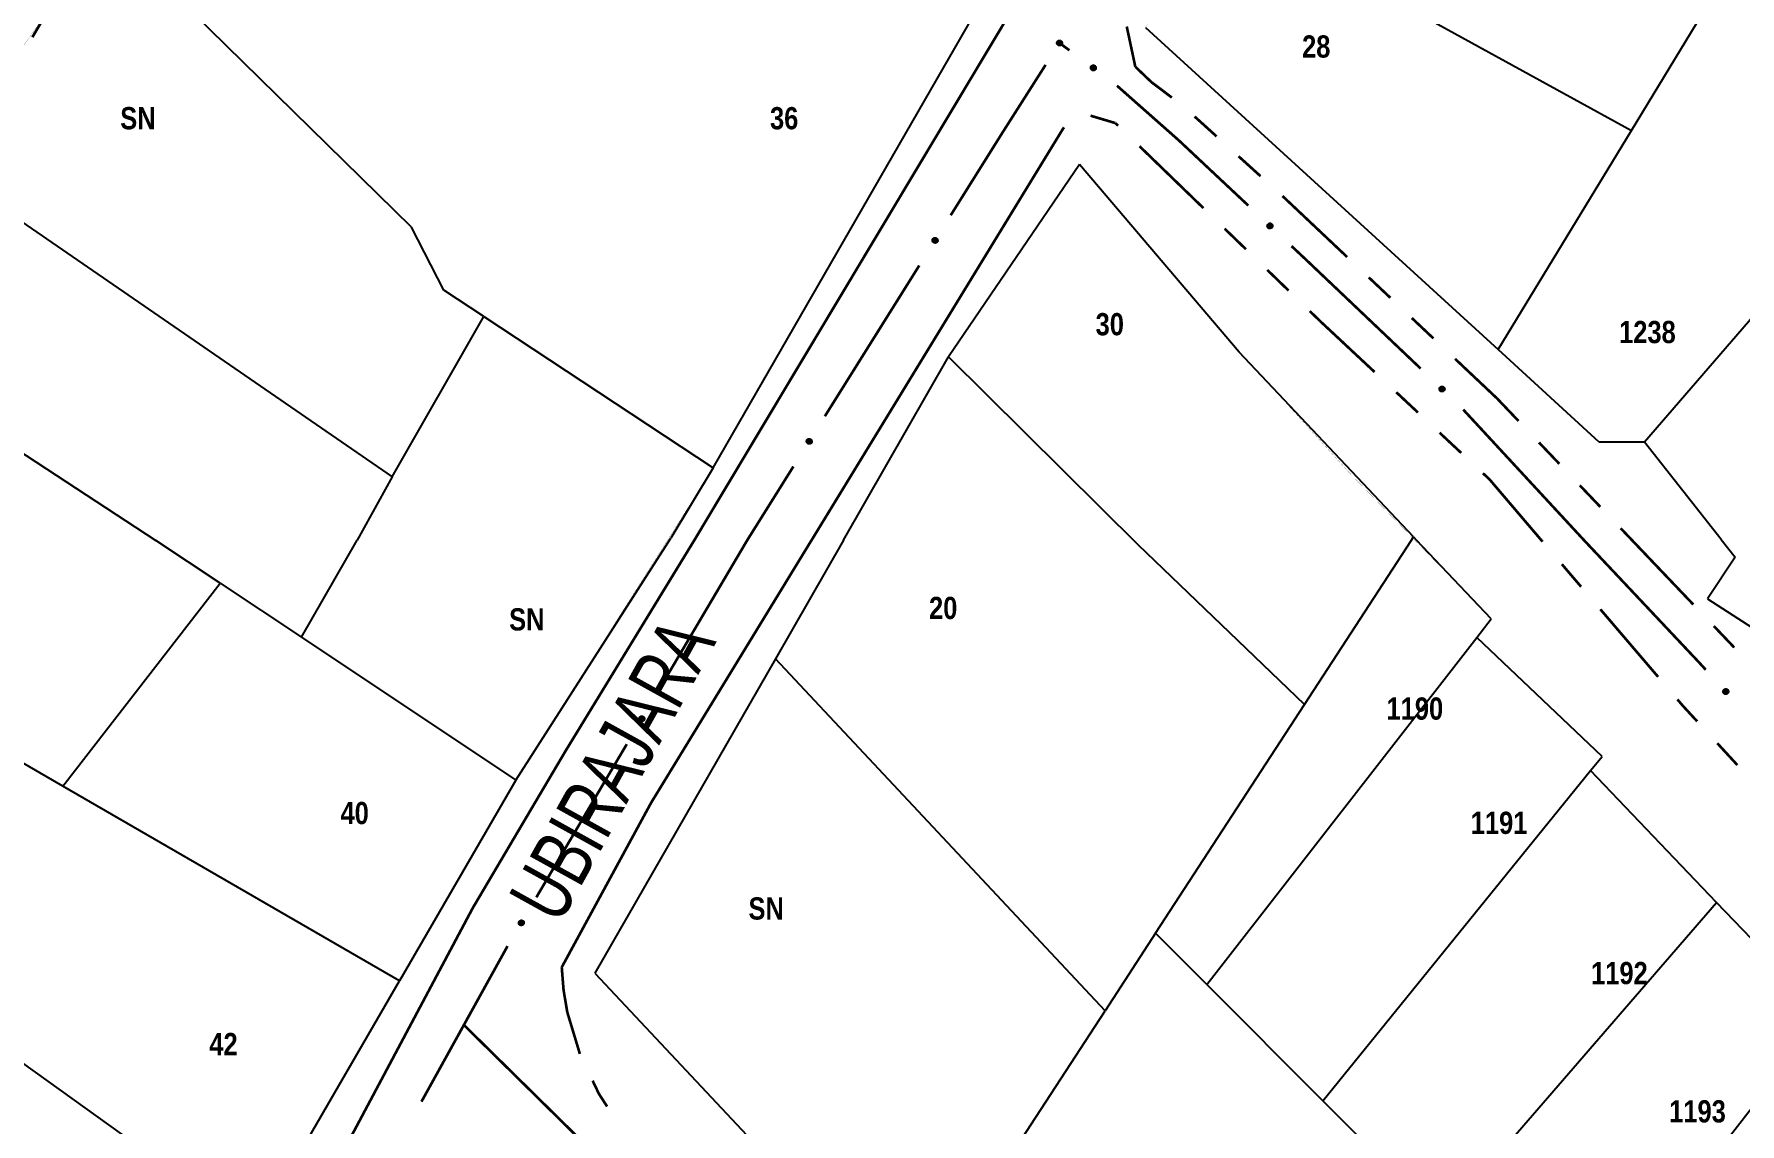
# Model space of a CAD drawing. Extents: x 201549 to 203722, y 4857623 to 4859778.
# Drawn here: x 202361.1 to 202476.2, y 4859439.1 to 4859512.6 of the extents above; entities that cross this region are included whole.
import ezdxf
from ezdxf.enums import TextEntityAlignment as Align

# ---------------------------------------------------------------- set-up
doc = ezdxf.new("R2010")
doc.units = 0
doc.header["$LTSCALE"] = 1.5
doc.header["$MEASUREMENT"] = 0
for name, color, linetype in [('CD-MALHA-LOTES', 40, 'CONTINUOUS'), ('HD-CURSO-PERENE', 170, 'CONTINUOUS'), ('RU-QUADRAS', 6, 'CONTINUOUS'), ('SV-EIXO-RUA-N-PAV', 6, 'CONTINUOUS'), ('SV-EIXO-RUA-PAV', 20, 'CONTINUOUS'), ('SV-RUA-NAO-PAV-S-GUIA-C-GUIA', 7, 'CONTINUOUS'), ('SV-RUA-PAVIM-S-GUIA-C-GUIA', 7, 'CONTINUOUS'), ('SV-TXT-RUA-PAV-S-GUIA-C-GUIA', 7, 'CONTINUOUS'), ('Th_NmrPort', 1, 'CONTINUOUS')]:
    doc.layers.add(name, color=color, linetype=linetype)
doc.styles.add('ARIAL', font='ARIAL.TTF')
doc.styles.get("Standard").update_dxf_attribs({"font": 'swisscbo.ttf'})

msp = doc.modelspace()

# ---------------------------------------------------------------- linework, layer by layer
at = {"layer": 'CD-MALHA-LOTES', "linetype": 'Continuous'}
for p, q in [((202386.53, 4859499.61), (202365.35, 4859520.4)), ((202441.86, 4859520.97), (202468.85, 4859506.14)), ((202406.89, 4859483.37), (202424.49, 4859513.92)), ((202468.85, 4859506.14), (202474, 4859514.61)), ((202436.06, 4859513.09), (202459.85, 4859491.35)), ((202490.41, 4859509.08), (202469.74, 4859485.1)), ((202459.85, 4859491.35), (202468.85, 4859506.14)), ((202354.74, 4859503.76), (202385.24, 4859482.76)), ((202431.6, 4859503.85), (202422.78, 4859490.87)), ((202442.39, 4859491.18), (202431.6, 4859503.85)), ((202388.73, 4859495.36), (202386.53, 4859499.61)), ((202391.41, 4859493.59), (202388.73, 4859495.36)), ((202346.9, 4859493.12), (202369.29, 4859478.48)), ((202385.24, 4859482.76), (202391.41, 4859493.59)), ((202391.41, 4859493.59), (202406.89, 4859483.37)), ((202415.69, 4859478.49), (202422.78, 4859490.87)), ((202422.78, 4859490.87), (202435.6, 4859478.16)), ((202454.15, 4859478.71), (202442.39, 4859491.18)), ((202466.68, 4859485.1), (202459.85, 4859491.35)), ((202469.74, 4859485.1), (202466.68, 4859485.1)), ((202474.91, 4859478.53), (202469.74, 4859485.1)), ((202385.24, 4859482.76), (202382.87, 4859478.5)), ((202406.89, 4859483.37), (202404.03, 4859478.62)), ((202373.63, 4859475.59), (202369.29, 4859478.48)), ((202379.12, 4859471.94), (202382.87, 4859478.5)), ((202393.58, 4859462.29), (202404.03, 4859478.62)), ((202415.69, 4859478.49), (202411.09, 4859470.48)), ((202446.8, 4859467.41), (202435.6, 4859478.16)), ((202446.8, 4859467.41), (202454.02, 4859478.5)), ((202454.02, 4859478.5), (202454.15, 4859478.71)), ((202454.15, 4859478.71), (202454.34, 4859478.5)), ((202459.39, 4859473.18), (202454.34, 4859478.5)), ((202474.91, 4859478.53), (202475.85, 4859477.34)), ((202475.85, 4859477.34), (202473.99, 4859474.54)), ((202363.01, 4859461.89), (202337.58, 4859476.6)), ((202363.01, 4859461.89), (202373.63, 4859475.59)), ((202373.63, 4859475.59), (202379.12, 4859471.94)), ((202473.99, 4859474.54), (202477.02, 4859472.58)), ((202458.41, 4859471.92), (202459.39, 4859473.18)), ((202379.12, 4859471.94), (202393.58, 4859462.29)), ((202440.21, 4859448.51), (202458.41, 4859471.92)), ((202466.87, 4859463.9), (202458.41, 4859471.92)), ((202411.09, 4859470.48), (202398.92, 4859449.28)), ((202433.34, 4859446.74), (202411.09, 4859470.48)), ((202436.75, 4859451.97), (202446.8, 4859467.41)), ((202329.78, 4859465.1), (202375.98, 4859431.95)), ((202448.04, 4859440.66), (202466.09, 4859462.94)), ((202466.09, 4859462.94), (202466.87, 4859463.9)), ((202474.6, 4859454.04), (202466.09, 4859462.94)), ((202385.73, 4859448.75), (202363.01, 4859461.89)), ((202393.58, 4859462.29), (202385.73, 4859448.75)), ((202456.06, 4859432.64), (202474.6, 4859454.04)), ((202481.85, 4859446.46), (202474.6, 4859454.04)), ((202436.75, 4859451.97), (202433.34, 4859446.74)), ((202440.21, 4859448.51), (202436.75, 4859451.97)), ((202398.92, 4859449.28), (202420.21, 4859426.58)), ((202375.98, 4859431.95), (202385.73, 4859448.75)), ((202440.21, 4859448.51), (202448.04, 4859440.66)), ((202420.21, 4859426.58), (202433.34, 4859446.74)), ((202464.5, 4859424.19), (202481.85, 4859446.46)), ((202456.06, 4859432.64), (202448.04, 4859440.66))]:
    msp.add_line(p, q, dxfattribs=at)
msp.add_point((202393.58, 4859462.29), dxfattribs=at)
at = {"layer": 'HD-CURSO-PERENE', "const_width": 0.18}
msp.add_lwpolyline([(202362.374277, 4859514.813205), (202360.958406, 4859512.433474)], dxfattribs=at)
at = {"layer": 'RU-QUADRAS', "linetype": 'Continuous'}
for points in [[(202436.06, 4859513.09, 0.01, 0.01, 0), (202441.02, 4859521.42, 0.01, 0.01, 0), (202441.86, 4859520.97, 0.01, 0.01, 0), (202468.84, 4859570.54, 0.01, 0.01, 0), (202499.09, 4859541.53, 0.01, 0.01, 0), (202498.36, 4859540.61, 0.01, 0.01, -0.0290950236), (202525.34, 4859513.79, 0.01, 0.01, 0), (202584.31, 4859447.92, 0.01, 0.01, 0), (202553.24, 4859396.93, 0.01, 0.01, 0), (202488.43, 4859464.65, 0.01, 0.01, 0), (202479.38, 4859474.86, 0.01, 0.01, 0), (202477.02, 4859472.58, 0.01, 0.01, 0), (202473.99, 4859474.54, 0.01, 0.01, 0), (202475.85, 4859477.34, 0.01, 0.01, 0), (202469.74, 4859485.1, 0.01, 0.01, 0), (202466.68, 4859485.1, 0.01, 0.01, 0)], [(202398.92, 4859449.28, 0.01, 0.01, 0), (202422.78, 4859490.87, 0.01, 0.01, 0), (202431.6, 4859503.85, 0.01, 0.01, 0.025706591), (202459.39, 4859473.18, 0.01, 0.01, 0), (202458.41, 4859471.92, 0.01, 0.01, 0), (202466.87, 4859463.9, 0.01, 0.01, 0), (202466.09, 4859462.94, 0.01, 0.01, -0.0087187584), (202520.78, 4859404.57, 0.01, 0.01, 0), (202522.82, 4859406.83, 0.01, 0.01, 0), (202525.95, 4859403.58, 0.01, 0.01, 0), (202522.53, 4859399.73, 0.01, 0.01, 0), (202542.98, 4859379.07, 0.01, 0.01, 0), (202513.69, 4859325.42, 0.01, 0.01, 0.0056296423)]]:
    msp.add_lwpolyline(points, format="xyseb", close=True, dxfattribs=at)
msp.add_lwpolyline([(202354.74, 4859503.76, 0.01, 0.01, 0), (202361.91, 4859514.08, 0.01, 0.01, 0), (202365.52, 4859520.69, 0.01, 0.01, 0), (202372.26, 4859529.81, 0.01, 0.01, -0.0525661612), (202379.32, 4859536.42, 0.01, 0.01, 0), (202383.4, 4859541.77, 0.01, 0.01, 0), (202424.49, 4859513.92, 0.01, 0.01, 0), (202406.89, 4859483.37, 0.01, 0.01, 0), (202393.58, 4859462.29, 0.01, 0.01, 0), (202366.34, 4859415.34, 0.01, 0.01, 0), (202357.44, 4859399.1, 0.01, 0.01, 0)], format="xyseb", dxfattribs=at)
at = {"layer": 'SV-EIXO-RUA-N-PAV', "const_width": 0.18}
for points in [[(202430.931377, 4859511.548522), (202430.26, 4859512.04)], [(202438.28, 4859505.5), (202434.139028, 4859509.160996)], [(202438.624798, 4859505.176576), (202438.28, 4859505.5)], [(202443.000903, 4859501.071738), (202438.624798, 4859505.176576)], [(202446.83, 4859497.48), (202445.918307, 4859498.335179)], [(202447.373798, 4859496.963497), (202446.83, 4859497.48)], [(202454.624491, 4859490.076738), (202447.373798, 4859496.963497)], [(202465.65, 4859478.49), (202457.503442, 4859487.300993)], [(202465.65, 4859478.49), (202473.189207, 4859470.479984)], [(202473.189207, 4859470.479984), (202473.399412, 4859470.256652)], [(202473.399412, 4859470.256652), (202473.867355, 4859469.745088)], [(202393.019494, 4859451.098744), (202390.115126, 4859445.84854)], [(202390.073874, 4859445.773969), (202387.210757, 4859440.598336)], [(202390.115126, 4859445.84854), (202390.073874, 4859445.773969)], [(202390.073874, 4859445.773969), (202398.623025, 4859437.353042)]]:
    msp.add_lwpolyline(points, dxfattribs=at)
at = {"layer": 'SV-EIXO-RUA-N-PAV'}
for points in [[(202432.596092, 4859510.193454), (202432.547869, 4859510.185292), (202432.504755, 4859510.188139), (202432.469479, 4859510.200863), (202432.441239, 4859510.220235), (202432.41458, 4859510.243307), (202432.392834, 4859510.272499), (202432.375875, 4859510.310245), (202432.367349, 4859510.358562), (202432.373167, 4859510.402536), (202432.383791, 4859510.437787), (202432.402296, 4859510.468398), (202432.425144, 4859510.493921), (202432.456213, 4859510.515506), (202432.494633, 4859510.532319), (202432.543425, 4859510.539717), (202432.585673, 4859510.536636), (202432.619471, 4859510.523433), (202432.650126, 4859510.504635), (202432.677061, 4859510.480754), (202432.698242, 4859510.451975), (202432.7151, 4859510.413262), (202432.721764, 4859510.365008), (202432.719172, 4859510.322835), (202432.706447, 4859510.288861), (202432.687261, 4859510.259097), (202432.664445, 4859510.232077), (202432.63601, 4859510.208996), (202432.596092, 4859510.193454)], [(202444.489088, 4859499.524873), (202444.440232, 4859499.522617), (202444.397781, 4859499.530669), (202444.364308, 4859499.547575), (202444.338624, 4859499.570227), (202444.314958, 4859499.596361), (202444.296911, 4859499.627974), (202444.284652, 4859499.667497), (202444.282045, 4859499.716491), (202444.293151, 4859499.759435), (202444.30797, 4859499.793139), (202444.330049, 4859499.821281), (202444.355822, 4859499.843846), (202444.389279, 4859499.861506), (202444.429453, 4859499.873538), (202444.478782, 4859499.874967), (202444.520345, 4859499.866788), (202444.552293, 4859499.849585), (202444.580444, 4859499.82721), (202444.604286, 4859499.80024), (202444.621822, 4859499.769106), (202444.633863, 4859499.728635), (202444.634628, 4859499.679929), (202444.626944, 4859499.638381), (202444.610195, 4859499.6062), (202444.587542, 4859499.578981), (202444.561619, 4859499.554926), (202444.530596, 4859499.535462), (202444.489088, 4859499.524873)], [(202456.102998, 4859488.520621), (202456.054129, 4859488.51867), (202456.011729, 4859488.526986), (202455.978362, 4859488.544101), (202455.952819, 4859488.566913), (202455.929317, 4859488.593194), (202455.911467, 4859488.624918), (202455.899456, 4859488.664517), (202455.897155, 4859488.713526), (202455.908528, 4859488.756401), (202455.923557, 4859488.790012), (202455.945811, 4859488.818015), (202455.971724, 4859488.840419), (202456.005291, 4859488.85787), (202456.045539, 4859488.869651), (202456.094876, 4859488.870772), (202456.136388, 4859488.862334), (202456.168227, 4859488.844933), (202456.196238, 4859488.822382), (202456.219911, 4859488.795264), (202456.237253, 4859488.764021), (202456.249041, 4859488.723476), (202456.249503, 4859488.674766), (202456.24156, 4859488.633267), (202456.22461, 4859488.601191), (202456.201788, 4859488.574114), (202456.175715, 4859488.550221), (202456.144572, 4859488.53095), (202456.102998, 4859488.520621)], [(202475.201497, 4859468.449671), (202475.250383, 4859468.448188), (202475.292095, 4859468.436916), (202475.324179, 4859468.417502), (202475.348057, 4859468.392954), (202475.369657, 4859468.365088), (202475.385236, 4859468.332189), (202475.394438, 4859468.291845), (202475.393294, 4859468.242795), (202475.37894, 4859468.200824), (202475.361589, 4859468.168351), (202475.337425, 4859468.141978), (202475.310003, 4859468.121449), (202475.275294, 4859468.106396), (202475.234318, 4859468.09747), (202475.185025, 4859468.099814), (202475.144207, 4859468.111144), (202475.113668, 4859468.130737), (202475.087308, 4859468.155198), (202475.065597, 4859468.183911), (202475.050491, 4859468.216294), (202475.041577, 4859468.257567), (202475.044535, 4859468.306189), (202475.055372, 4859468.347028), (202475.074531, 4859468.377835), (202475.099197, 4859468.403244), (202475.126882, 4859468.425248), (202475.159301, 4859468.442285), (202475.201497, 4859468.449671)]]:
    msp.add_lwpolyline(points, close=True, dxfattribs=at)
for points in [[(202432.63601, 4859510.208996), (202432.367349, 4859510.358562)], [(202432.664445, 4859510.232077), (202432.373167, 4859510.402536)], [(202432.646494, 4859510.223444), (202432.373696, 4859510.377486)], [(202432.616435, 4859510.203172), (202432.375567, 4859510.33384)], [(202432.596092, 4859510.193454), (202432.375875, 4859510.310245)], [(202432.67215, 4859510.24694), (202432.38144, 4859510.415784)], [(202432.687261, 4859510.259097), (202432.383791, 4859510.437787)], [(202432.569644, 4859510.190076), (202432.390571, 4859510.287344)], [(202432.547869, 4859510.185292), (202432.392834, 4859510.272499)], [(202432.695013, 4859510.275862), (202432.396006, 4859510.454163)], [(202432.706447, 4859510.288861), (202432.402296, 4859510.468398)], [(202432.523285, 4859510.186809), (202432.411433, 4859510.25347)], [(202432.504755, 4859510.188139), (202432.41458, 4859510.243307)], [(202432.710464, 4859510.308519), (202432.416451, 4859510.479781)], [(202432.719172, 4859510.322835), (202432.425144, 4859510.493921)], [(202432.719309, 4859510.346012), (202432.445115, 4859510.502766)], [(202432.721764, 4859510.365008), (202432.456213, 4859510.515506)], [(202432.71443, 4859510.390169), (202432.478182, 4859510.522527)], [(202432.7151, 4859510.413262), (202432.494633, 4859510.532319)], [(202432.700822, 4859510.433952), (202432.525563, 4859510.53181)], [(202432.698242, 4859510.451975), (202432.543425, 4859510.539717)], [(202432.683774, 4859510.468415), (202432.570015, 4859510.534781)], [(202432.677061, 4859510.480754), (202432.585673, 4859510.536636)], [(202444.530596, 4859499.535462), (202444.282045, 4859499.716491)], [(202444.510459, 4859499.532054), (202444.287206, 4859499.690955)], [(202444.542754, 4859499.548533), (202444.29064, 4859499.734506)], [(202444.561619, 4859499.554926), (202444.293151, 4859499.759435)], [(202444.571069, 4859499.568746), (202444.302969, 4859499.771583)], [(202444.587542, 4859499.578981), (202444.30797, 4859499.793139)], [(202444.597269, 4859499.594683), (202444.32208, 4859499.807913)], [(202444.610195, 4859499.6062), (202444.330049, 4859499.821281)], [(202444.616565, 4859499.625226), (202444.345479, 4859499.830865)], [(202444.626944, 4859499.638381), (202444.355822, 4859499.843846)], [(202444.629889, 4859499.661371), (202444.376718, 4859499.850205)], [(202444.634628, 4859499.679929), (202444.389279, 4859499.861506)], [(202444.630399, 4859499.705793), (202444.411937, 4859499.865812)], [(202444.633863, 4859499.728635), (202444.429453, 4859499.873538)], [(202444.622198, 4859499.750903), (202444.460093, 4859499.869283)], [(202444.621822, 4859499.769106), (202444.478782, 4859499.874967)], [(202444.609454, 4859499.787179), (202444.504578, 4859499.866845)], [(202444.604286, 4859499.80024), (202444.520345, 4859499.866788)], [(202444.489088, 4859499.524873), (202444.284652, 4859499.667497)], [(202444.462426, 4859499.524726), (202444.296464, 4859499.642983)], [(202444.440232, 4859499.522617), (202444.296911, 4859499.627974)], [(202444.416013, 4859499.527103), (202444.313066, 4859499.60683)], [(202444.397781, 4859499.530669), (202444.314958, 4859499.596361)], [(202456.144572, 4859488.53095), (202455.897155, 4859488.713526)], [(202456.102998, 4859488.520621), (202455.899456, 4859488.664517)], [(202456.124414, 4859488.527669), (202455.902156, 4859488.687959)], [(202456.156811, 4859488.543946), (202455.905862, 4859488.731487)], [(202456.175715, 4859488.550221), (202455.908528, 4859488.756401)], [(202456.076336, 4859488.52064), (202455.911114, 4859488.63993)], [(202456.054129, 4859488.51867), (202455.911467, 4859488.624918)], [(202456.185251, 4859488.563981), (202455.918422, 4859488.768487)], [(202456.201788, 4859488.574114), (202455.923557, 4859488.790012)], [(202456.029938, 4859488.523306), (202455.92749, 4859488.603675)], [(202456.011729, 4859488.526986), (202455.929317, 4859488.593194)], [(202456.211612, 4859488.589755), (202455.937758, 4859488.804697)], [(202456.22461, 4859488.601191), (202455.945811, 4859488.818015)], [(202456.231098, 4859488.620177), (202455.961301, 4859488.827502)], [(202456.24156, 4859488.633267), (202455.971724, 4859488.840419)], [(202456.244647, 4859488.656238), (202455.992659, 4859488.846648)], [(202456.249503, 4859488.674766), (202456.005291, 4859488.85787)], [(202456.245434, 4859488.700656), (202456.027975, 4859488.862035)], [(202456.249041, 4859488.723476), (202456.045539, 4859488.869651)], [(202456.237516, 4859488.745816), (202456.076152, 4859488.865205)], [(202456.237253, 4859488.764021), (202456.094876, 4859488.870772)], [(202456.224998, 4859488.782171), (202456.120621, 4859488.862489)], [(202456.219911, 4859488.795264), (202456.136388, 4859488.862334)], [(202475.041577, 4859468.257567), (202475.234318, 4859468.09747)], [(202475.044535, 4859468.306189), (202475.275294, 4859468.106396)], [(202475.046777, 4859468.280077), (202475.252374, 4859468.103834)], [(202475.050491, 4859468.216294), (202475.185025, 4859468.099814)], [(202475.050679, 4859468.324331), (202475.288682, 4859468.116704)], [(202475.051507, 4859468.234473), (202475.204093, 4859468.104052)], [(202475.055372, 4859468.347028), (202475.310003, 4859468.121449)], [(202475.061442, 4859468.197329), (202475.159925, 4859468.109883)], [(202475.065597, 4859468.183911), (202475.144207, 4859468.111144)], [(202475.066726, 4859468.359351), (202475.321307, 4859468.133602)], [(202475.074531, 4859468.377835), (202475.337425, 4859468.141978)], [(202475.088299, 4859468.388331), (202475.346392, 4859468.154699)], [(202475.099197, 4859468.403244), (202475.361589, 4859468.168351)], [(202475.116404, 4859468.412191), (202475.368222, 4859468.189462)], [(202475.126882, 4859468.425248), (202475.37894, 4859468.200824)], [(202475.14618, 4859468.430181), (202475.383348, 4859468.225489)], [(202475.159301, 4859468.442285), (202475.393294, 4859468.242795)], [(202475.17964, 4859468.444144), (202475.3901, 4859468.26865)], [(202475.201497, 4859468.449671), (202475.394438, 4859468.291845)], [(202475.228093, 4859468.447781), (202475.384535, 4859468.317189)], [(202475.250383, 4859468.448188), (202475.385236, 4859468.332189)], [(202475.274189, 4859468.441865), (202475.370743, 4859468.354505)], [(202475.292095, 4859468.436916), (202475.369657, 4859468.365088)]]:
    msp.add_lwpolyline(points, dxfattribs=at)
at = {"layer": 'SV-EIXO-RUA-PAV'}
for points in [[(202430.430003, 4859512.102136), (202430.441293, 4859512.054549), (202430.441265, 4859512.011341), (202430.43087, 4859511.97531), (202430.413382, 4859511.945866), (202430.392098, 4859511.917759), (202430.364387, 4859511.894155), (202430.327827, 4859511.874769), (202430.28017, 4859511.863109), (202430.23591, 4859511.866046), (202430.20004, 4859511.874348), (202430.168288, 4859511.890816), (202430.141329, 4859511.91195), (202430.117762, 4859511.941545), (202430.098479, 4859511.978786), (202430.087914, 4859512.026991), (202430.088231, 4859512.06935), (202430.099201, 4859512.103937), (202430.115959, 4859512.135754), (202430.138032, 4859512.164189), (202430.165368, 4859512.187203), (202430.202898, 4859512.20655), (202430.250615, 4859512.216348), (202430.292867, 4859512.216514), (202430.327599, 4859512.206032), (202430.358551, 4859512.188829), (202430.387003, 4859512.167824), (202430.41189, 4859512.140956), (202430.430003, 4859512.102136)], [(202422.029569, 4859498.784129), (202422.041203, 4859498.736625), (202422.041488, 4859498.693418), (202422.031354, 4859498.657313), (202422.014079, 4859498.627743), (202421.992999, 4859498.599482), (202421.96546, 4859498.575678), (202421.929042, 4859498.556028), (202421.88147, 4859498.544023), (202421.83719, 4859498.54664), (202421.801261, 4859498.554682), (202421.76939, 4859498.570919), (202421.742279, 4859498.591857), (202421.718499, 4859498.621281), (202421.698947, 4859498.658382), (202421.688033, 4859498.706509), (202421.688043, 4859498.74887), (202421.698763, 4859498.783535), (202421.71529, 4859498.815473), (202421.737157, 4859498.844067), (202421.764325, 4859498.867278), (202421.801715, 4859498.886896), (202421.849359, 4859498.897039), (202421.891609, 4859498.897511), (202421.926415, 4859498.887281), (202421.957492, 4859498.870302), (202421.986094, 4859498.849504), (202422.011175, 4859498.822816), (202422.029569, 4859498.784129)], [(202413.538957, 4859485.222805), (202413.550592, 4859485.1753), (202413.550877, 4859485.132093), (202413.540743, 4859485.095988), (202413.523468, 4859485.066418), (202413.502388, 4859485.038157), (202413.474849, 4859485.014353), (202413.438431, 4859484.994704), (202413.390859, 4859484.982699), (202413.346579, 4859484.985315), (202413.31065, 4859484.993357), (202413.278779, 4859485.009595), (202413.251668, 4859485.030533), (202413.227888, 4859485.059957), (202413.208336, 4859485.097057), (202413.197421, 4859485.145185), (202413.197432, 4859485.187545), (202413.208152, 4859485.222211), (202413.224679, 4859485.254148), (202413.246546, 4859485.282742), (202413.273713, 4859485.305953), (202413.311103, 4859485.325572), (202413.358748, 4859485.335715), (202413.400997, 4859485.336186), (202413.435804, 4859485.325956), (202413.46688, 4859485.308977), (202413.495483, 4859485.288179), (202413.520564, 4859485.261492), (202413.538957, 4859485.222805)], [(202402.24927, 4859466.512629), (202402.262134, 4859466.465443), (202402.263541, 4859466.422258), (202402.254348, 4859466.385902), (202402.237847, 4859466.355894), (202402.217508, 4859466.327094), (202402.190597, 4859466.302583), (202402.154701, 4859466.281995), (202402.107458, 4859466.268758), (202402.063124, 4859466.270224), (202402.026999, 4859466.277329), (202401.994717, 4859466.292734), (202401.967071, 4859466.312961), (202401.942535, 4859466.341757), (202401.922025, 4859466.378337), (202401.909865, 4859466.426165), (202401.908775, 4859466.468512), (202401.918591, 4859466.503443), (202401.934283, 4859466.535799), (202401.9554, 4859466.564952), (202401.981955, 4859466.588861), (202402.018823, 4859466.609444), (202402.066188, 4859466.620821), (202402.108411, 4859466.62239), (202402.143472, 4859466.613067), (202402.174979, 4859466.596901), (202402.204112, 4859466.576853), (202402.229877, 4859466.550826), (202402.24927, 4859466.512629)], [(202394.113754, 4859452.735351), (202394.126619, 4859452.688165), (202394.128026, 4859452.64498), (202394.118833, 4859452.608624), (202394.102332, 4859452.578615), (202394.081993, 4859452.549816), (202394.055081, 4859452.525305), (202394.019186, 4859452.504717), (202393.971942, 4859452.49148), (202393.927609, 4859452.492946), (202393.891484, 4859452.500051), (202393.859202, 4859452.515456), (202393.831556, 4859452.535683), (202393.807019, 4859452.564479), (202393.78651, 4859452.601059), (202393.77435, 4859452.648887), (202393.77326, 4859452.691233), (202393.783076, 4859452.726165), (202393.798768, 4859452.758521), (202393.819884, 4859452.787674), (202393.84644, 4859452.811582), (202393.883308, 4859452.832166), (202393.930673, 4859452.843543), (202393.972896, 4859452.845111), (202394.007956, 4859452.835789), (202394.039463, 4859452.819623), (202394.068597, 4859452.799575), (202394.094362, 4859452.773548), (202394.113754, 4859452.735351)]]:
    msp.add_lwpolyline(points, close=True, dxfattribs=at)
for points in [[(202430.165368, 4859512.187203), (202430.087914, 4859512.026991)], [(202430.138032, 4859512.164189), (202430.088231, 4859512.06935)], [(202430.149906, 4859512.171693), (202430.091104, 4859512.053846)], [(202430.183184, 4859512.190953), (202430.096969, 4859512.009683)], [(202430.202898, 4859512.20655), (202430.098479, 4859511.978786)], [(202430.225986, 4859512.207388), (202430.109323, 4859511.963009)], [(202430.250615, 4859512.216348), (202430.117762, 4859511.941545)], [(202430.269731, 4859512.215138), (202430.131199, 4859511.931301)], [(202430.292867, 4859512.216514), (202430.141329, 4859511.91195)], [(202430.307721, 4859512.208758), (202430.156005, 4859511.904198)], [(202430.327599, 4859512.206032), (202430.168288, 4859511.890816)], [(202430.341316, 4859512.19547), (202430.182903, 4859511.885468)], [(202430.358551, 4859512.188829), (202430.20004, 4859511.874348)], [(202430.371668, 4859512.174543), (202430.22215, 4859511.873437)], [(202430.387003, 4859512.167824), (202430.23591, 4859511.866046)], [(202430.396788, 4859512.150475), (202430.260872, 4859511.868208)], [(202430.41189, 4859512.140956), (202430.28017, 4859511.863109)], [(202430.418978, 4859512.121802), (202430.304303, 4859511.872922)], [(202430.430003, 4859512.102136), (202430.327827, 4859511.874769)], [(202430.435099, 4859512.075965), (202430.349721, 4859511.890928)], [(202430.441293, 4859512.054549), (202430.364387, 4859511.894155)], [(202430.441383, 4859512.029918), (202430.382162, 4859511.913955)], [(202430.441265, 4859512.011341), (202430.392098, 4859511.917759)], [(202421.764325, 4859498.867278), (202421.688033, 4859498.706509)], [(202421.737157, 4859498.844067), (202421.688043, 4859498.74887)], [(202421.748976, 4859498.851656), (202421.691028, 4859498.733387)], [(202421.782114, 4859498.871157), (202421.697213, 4859498.689267)], [(202421.801715, 4859498.886896), (202421.698947, 4859498.658382)], [(202421.824796, 4859498.887902), (202421.709905, 4859498.642684)], [(202421.849359, 4859498.897039), (202421.718499, 4859498.621281)], [(202421.868483, 4859498.895967), (202421.73201, 4859498.611135)], [(202421.891609, 4859498.897511), (202421.742279, 4859498.591857)], [(202421.906518, 4859498.889862), (202421.757011, 4859498.584212)], [(202421.926415, 4859498.887281), (202421.76939, 4859498.570919)], [(202421.940209, 4859498.876818), (202421.784044, 4859498.565677)], [(202421.957492, 4859498.870302), (202421.801261, 4859498.554682)], [(202421.970712, 4859498.856111), (202421.823377, 4859498.553931)], [(202421.986094, 4859498.849504), (202421.83719, 4859498.54664)], [(202421.996005, 4859498.832226), (202421.862136, 4859498.548983)], [(202422.011175, 4859498.822816), (202421.88147, 4859498.544023)], [(202422.018401, 4859498.803714), (202421.905532, 4859498.554011)], [(202422.029569, 4859498.784129), (202421.929042, 4859498.556028)], [(202422.034855, 4859498.757996), (202421.950818, 4859498.572345)], [(202422.041203, 4859498.736625), (202421.96546, 4859498.575678)], [(202422.041472, 4859498.711995), (202421.983091, 4859498.595606)], [(202422.041488, 4859498.693418), (202421.992999, 4859498.599482)], [(202413.273713, 4859485.305953), (202413.197421, 4859485.145185)], [(202413.246546, 4859485.282742), (202413.197432, 4859485.187545)], [(202413.258365, 4859485.290332), (202413.200417, 4859485.172063)], [(202413.291503, 4859485.309832), (202413.206602, 4859485.127943)], [(202413.311103, 4859485.325572), (202413.208336, 4859485.097057)], [(202413.334184, 4859485.326577), (202413.219293, 4859485.081359)], [(202413.358748, 4859485.335715), (202413.227888, 4859485.059957)], [(202413.377872, 4859485.334643), (202413.241399, 4859485.04981)], [(202413.400997, 4859485.336186), (202413.251668, 4859485.030533)], [(202413.415907, 4859485.328538), (202413.2664, 4859485.022888)], [(202413.435804, 4859485.325956), (202413.278779, 4859485.009595)], [(202413.449598, 4859485.315494), (202413.293433, 4859485.004353)], [(202413.46688, 4859485.308977), (202413.31065, 4859484.993357)], [(202413.4801, 4859485.294787), (202413.332766, 4859484.992606)], [(202413.495483, 4859485.288179), (202413.346579, 4859484.985315)], [(202413.505394, 4859485.270901), (202413.371525, 4859484.987658)], [(202413.520564, 4859485.261492), (202413.390859, 4859484.982699)], [(202413.52779, 4859485.24239), (202413.414921, 4859484.992687)], [(202413.538957, 4859485.222805), (202413.438431, 4859484.994704)], [(202413.544243, 4859485.196671), (202413.460207, 4859485.01102)], [(202413.550592, 4859485.1753), (202413.474849, 4859485.014353)], [(202413.550861, 4859485.150671), (202413.49248, 4859485.034282)], [(202413.550877, 4859485.132093), (202413.502388, 4859485.038157)], [(202401.9554, 4859466.564952), (202401.908775, 4859466.468512)], [(202401.981955, 4859466.588861), (202401.909865, 4859466.426165)], [(202401.967018, 4859466.572846), (202401.912161, 4859466.453112)], [(202401.999638, 4859466.593201), (202401.91949, 4859466.409167)], [(202402.018823, 4859466.609444), (202401.922025, 4859466.378337)], [(202402.04187, 4859466.611048), (202401.933387, 4859466.362929)], [(202402.066188, 4859466.620821), (202401.942535, 4859466.341757)], [(202402.085333, 4859466.620246), (202401.956304, 4859466.331965)], [(202402.108411, 4859466.62239), (202401.967071, 4859466.312961)], [(202402.123514, 4859466.615131), (202401.981997, 4859466.305701)], [(202402.143472, 4859466.613067), (202401.994717, 4859466.292734)], [(202402.157533, 4859466.602967), (202402.009502, 4859466.287874)], [(202402.174979, 4859466.596901), (202402.026999, 4859466.277329)], [(202402.188563, 4859466.583059), (202402.049126, 4859466.277153)], [(202402.204112, 4859466.576853), (202402.063124, 4859466.270224)], [(202402.214468, 4859466.559838), (202402.088001, 4859466.273214)], [(202402.229877, 4859466.550826), (202402.107458, 4859466.268758)], [(202402.237597, 4859466.531918), (202402.131252, 4859466.279367)], [(202402.24927, 4859466.512629), (202402.154701, 4859466.281995)], [(202402.255232, 4859466.486642), (202402.176047, 4859466.298871)], [(202402.262134, 4859466.465443), (202402.190597, 4859466.302583)], [(202402.263042, 4859466.440829), (202402.207704, 4859466.322963)], [(202402.263541, 4859466.422258), (202402.217508, 4859466.327094)], [(202393.819884, 4859452.787674), (202393.77326, 4859452.691233)], [(202393.84644, 4859452.811582), (202393.77435, 4859452.648887)], [(202393.831503, 4859452.795568), (202393.776646, 4859452.675833)], [(202393.864123, 4859452.815922), (202393.783975, 4859452.631889)], [(202393.883308, 4859452.832166), (202393.78651, 4859452.601059)], [(202393.906355, 4859452.83377), (202393.797872, 4859452.585651)], [(202393.930673, 4859452.843543), (202393.807019, 4859452.564479)], [(202393.949818, 4859452.842968), (202393.820789, 4859452.554687)], [(202393.972896, 4859452.845111), (202393.831556, 4859452.535683)], [(202393.987999, 4859452.837853), (202393.846481, 4859452.528423)], [(202394.007956, 4859452.835789), (202393.859202, 4859452.515456)], [(202394.022017, 4859452.825688), (202393.873987, 4859452.510596)], [(202394.039463, 4859452.819623), (202393.891484, 4859452.500051)], [(202394.053048, 4859452.80578), (202393.913611, 4859452.499875)], [(202394.068597, 4859452.799575), (202393.927609, 4859452.492946)], [(202394.078953, 4859452.78256), (202393.952486, 4859452.495936)], [(202394.094362, 4859452.773548), (202393.971942, 4859452.49148)], [(202394.102082, 4859452.75464), (202393.995736, 4859452.502089)], [(202394.113754, 4859452.735351), (202394.019186, 4859452.504717)], [(202394.119717, 4859452.709364), (202394.040531, 4859452.521593)], [(202394.126619, 4859452.688165), (202394.055081, 4859452.525305)], [(202394.127527, 4859452.663551), (202394.072189, 4859452.545685)], [(202394.128026, 4859452.64498), (202394.081993, 4859452.549816)]]:
    msp.add_lwpolyline(points, dxfattribs=at)
at = {"layer": 'SV-EIXO-RUA-PAV', "const_width": 0.18}
for points in [[(202429.322289, 4859510.566105), (202426.638365, 4859506.347509)], [(202426.43, 4859506.02), (202422.921347, 4859500.415929)], [(202426.638365, 4859506.347509), (202426.43, 4859506.02)], [(202420.798694, 4859497.025598), (202414.430735, 4859486.854605)], [(202412.308083, 4859483.464274), (202409.654767, 4859479.22636)], [(202409.654767, 4859479.22636), (202409.2, 4859478.5)], [(202409.2, 4859478.5), (202403.098364, 4859468.167041)], [(202401.064485, 4859464.722722), (202394.962848, 4859454.389763)]]:
    msp.add_lwpolyline(points, dxfattribs=at)
at = {"layer": 'SV-RUA-NAO-PAV-S-GUIA-C-GUIA', "const_width": 0.18}
for points in [[(202434.8, 4859513.15), (202435.216485, 4859511.193846)], [(202435.216485, 4859511.193846), (202435.377045, 4859510.439727)], [(202435.377045, 4859510.439727), (202436.265685, 4859509.590783)], [(202436.265685, 4859509.590783), (202436.47974, 4859509.38629)], [(202436.47974, 4859509.38629), (202437.042511, 4859508.963377)], [(202437.042511, 4859508.963377), (202437.770313, 4859508.416447)], [(202437.770313, 4859508.416447), (202437.840319, 4859508.360524)], [(202434.028004, 4859506.638606), (202432.357374, 4859507.136596)], [(202434.214028, 4859506.461677), (202434.028004, 4859506.638606)], [(202439.376344, 4859507.080964), (202440.85947, 4859505.739198)], [(202430.569642, 4859506.347643), (202430.52, 4859506.29)], [(202439.968256, 4859500.903966), (202435.658498, 4859505.07841)], [(202442.342597, 4859504.397432), (202443.825723, 4859503.055666)], [(202445.308298, 4859501.713303), (202449.672546, 4859497.59586)], [(202442.841428, 4859498.121003), (202441.404842, 4859499.512484)], [(202445.7146, 4859495.33804), (202444.278014, 4859496.729521)], [(202451.127296, 4859496.223379), (202452.582045, 4859494.850898)], [(202447.86, 4859493.26), (202447.151187, 4859493.946559)], [(202447.869644, 4859493.25099), (202447.86, 4859493.26)], [(202451.523216, 4859489.837574), (202447.869644, 4859493.25099)], [(202454.036795, 4859493.478417), (202455.491544, 4859492.105936)], [(202456.946294, 4859490.733455), (202459.128418, 4859488.674734)], [(202454.446073, 4859487.106841), (202452.984645, 4859488.472208)], [(202459.128418, 4859488.674734), (202459.78, 4859488.06)], [(202459.78, 4859488.06), (202461.230815, 4859486.535928)], [(202457.368931, 4859484.376108), (202455.907502, 4859485.741475)], [(202462.609785, 4859485.087328), (202463.988755, 4859483.638728)], [(202459.27, 4859482.6), (202458.83036, 4859483.010742)], [(202459.528264, 4859482.296724), (202459.27, 4859482.6)], [(202462.77, 4859478.49), (202459.528264, 4859482.296724)], [(202465.367725, 4859482.190129), (202466.746695, 4859480.741529)], [(202468.125665, 4859479.292929), (202468.81515, 4859478.568629)], [(202462.856099, 4859478.389233), (202462.77, 4859478.49)], [(202468.81515, 4859478.568629), (202468.89, 4859478.49)], [(202468.89, 4859478.49), (202473.028054, 4859474.145289)], [(202465.454521, 4859475.348147), (202464.15531, 4859476.86869)], [(202470.651364, 4859469.265975), (202466.753732, 4859473.827604)], [(202474.407405, 4859472.697052), (202475.09708, 4859471.972934)], [(202475.09708, 4859471.972934), (202475.686119, 4859471.354479)], [(202475.686119, 4859471.354479), (202475.784791, 4859471.246978)], [(202472.314433, 4859467.319588), (202471.950575, 4859467.745432)], [(202472.612256, 4859466.995868), (202472.314433, 4859467.319588)], [(202473.289312, 4859466.259937), (202472.612256, 4859466.995868)], [(202475.997538, 4859463.316212), (202474.643425, 4859464.788074)], [(202390.680412, 4859453.680412), (202369.234097, 4859413.374091), (202342.642004, 4859367.17329), (202318.588669, 4859325.137004)], [(202396.677109, 4859449.669212), (202396.756877, 4859448.672399)], [(202396.756877, 4859448.672399), (202396.800984, 4859448.121213)], [(202396.800984, 4859448.121213), (202397.042202, 4859446.694408)], [(202397.042202, 4859446.694408), (202397.053355, 4859446.628439)], [(202397.053355, 4859446.628439), (202397.901492, 4859443.820644)], [(202398.760994, 4859442.015075), (202399.18491, 4859441.128984)], [(202399.18491, 4859441.128984), (202399.737337, 4859440.274237)]]:
    msp.add_lwpolyline(points, dxfattribs=at)
at = {"layer": 'SV-RUA-PAVIM-S-GUIA-C-GUIA', "const_width": 0.18}
for points in [[(202426.734264, 4859513.74252), (202405.63, 4859478.5)], [(202430.52, 4859506.29), (202413.54, 4859478.5)], [(202405.62952, 4859478.5), (202396.954015, 4859464.298894), (202390.680412, 4859453.680412)], [(202413.538067, 4859478.5), (202402.713077, 4859460.780477), (202396.677109, 4859449.669212)]]:
    msp.add_lwpolyline(points, dxfattribs=at)

# ---------------------------------------------------------------- texts
at = {"layer": 'SV-TXT-RUA-PAV-S-GUIA-C-GUIA', "style": 'ARIAL', "width": 0.7}
msp.add_text('UBIRAJARA', height=4, rotation=61, dxfattribs=at).set_placement((202396.500888, 4859452.461474))
at = {"layer": 'Th_NmrPort', "color": 1}
for s, p in [('28', (202446.628554, 4859511.807271)), ('SN', (202366.888554, 4859506.967271)), ('36', (202410.728554, 4859506.967271)), ('30', (202432.698554, 4859493.067271)), ('1238', (202468.018554, 4859492.537271)), ('20', (202421.458554, 4859473.917271)), ('SN', (202393.128554, 4859473.147271)), ('1190', (202452.328554, 4859467.127271)), ('40', (202381.748554, 4859460.077271)), ('1191', (202458.008554, 4859459.417271)), ('SN', (202409.278554, 4859453.637271)), ('1192', (202466.128554, 4859449.277271)), ('42', (202372.898554, 4859444.487271)), ('1193', (202471.398554, 4859439.947271))]:
    msp.add_text(s, height=1.5, dxfattribs=at).set_placement(p, align=Align.MIDDLE_LEFT)

doc.saveas('drawing.dxf')
